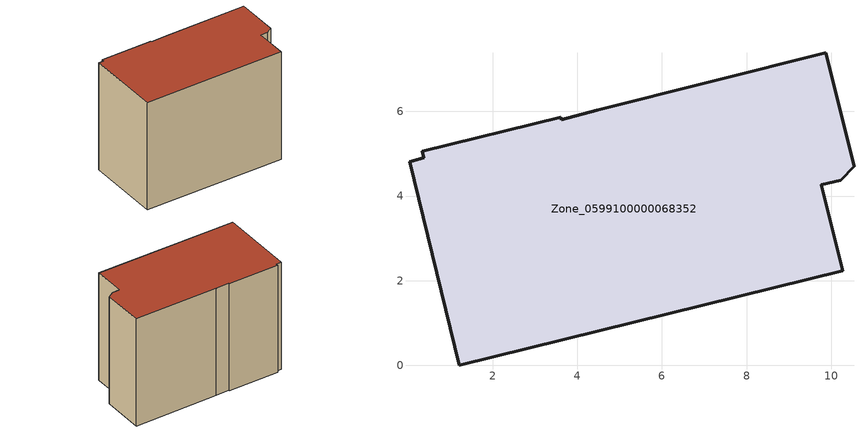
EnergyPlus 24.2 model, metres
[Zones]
Zone_0599100000068352
 floor ground (C_G): 4.46,6.03 9.87,7.39 10.53,4.7 10.22,4.38 9.76,4.27 10.26,2.23 1.22,0 0.04,4.81 0.37,4.9 0.34,5.05 3.61,5.86 3.63,5.8 z0
 wall outside (C_F): 0.04,4.81 1.22,0 10.26,2.23 9.76,4.27 10.22,4.38 10.53,4.7 9.87,7.39 4.46,6.03 3.63,5.8 3.61,5.86 0.34,5.05 0.37,4.9 0.04,4.81 z0:7.45
 roof outside (C_R): 9.87,7.39 4.46,6.03 3.63,5.8 3.61,5.86 0.34,5.05 0.37,4.9 0.04,4.81 1.22,0 10.26,2.23 9.76,4.27 10.22,4.38 10.53,4.7 z7.45
[BUILDING]
Pand.0599100000068352: North Axis=0; Terrain=City; Loads Convergence Tolerance Value=0.04; Temperature Convergence Tolerance Value=0.4; Solar Distribution=FullExterior; Maximum Number of Warmup Days=25; Minimum Number of Warmup Days=1
[Site:Location]
Rotterdam.The.Hague.AP_ZH_NLD Design_Conditions: Latitude=51.96; Longitude=4.45; Time Zone=1; Elevation=-4.5
[SITE:GROUNDTEMPERATURE:BUILDINGSURFACE]
18, 18, 18, 18, 18, 18, 18, 18, 18, 18, 18, 18
[MATERIAL] Thermal Absorptance=0.9; Solar Absorptance=0.7; Visible Absorptance=0.7
Name | Roughness | Thickness | Conductivity | Density | Specific Heat
G.TC.1946 | MediumSmooth | 0.15 | 1 | 540 | 1210
F.TC.1946 | Rough | 0.3 | 0.857143 | 1920 | 840
R.TC.1946 | MediumRough | 0.2 | 0.909091 | 1500 | 1000
[CONSTRUCTION]
C_G: G.TC.1946
C_F: F.TC.1946
C_R: R.TC.1946
[ZONE]
Zone_0599100000068352: Type=1; Multiplier=1; Ceiling Height=Autocalculate; Volume=Autocalculate; Floor Area=autocalculate; Part of Total Floor Area=Yes
[ZONEINFILTRATION:DESIGNFLOWRATE]
Infil_Zone_0599100000068352: Zone or ZoneList or Space or SpaceList=Zone_0599100000068352; Schedule=AlwaysOn; Design Flow Rate Calculation Method=Flow/Area; Flow Rate per Floor Area=0.003; Constant Term Coefficient=1; Temperature Term Coefficient=0; Velocity Term Coefficient=0; Velocity Squared Term Coefficient=0
[HVACTEMPLATE:ZONE:IDEALLOADSAIRSYSTEM]
Zone_0599100000068352: Maximum Heating Supply Air Temperature=50; Minimum Cooling Supply Air Temperature=13; Maximum Heating Supply Air Humidity Ratio=0.0156; Minimum Cooling Supply Air Humidity Ratio=0.0077; Heating Limit=NoLimit; Cooling Limit=NoLimit; Dehumidification Control Type=ConstantSensibleHeatRatio; Cooling Sensible Heat Ratio=0.7; Dehumidification Setpoint=60; Humidification Control Type=None; Humidification Setpoint=30; Outdoor Air Method=None; Outdoor Air Flow Rate per Person=0.00944; Outdoor Air Flow Rate per Zone Floor Area=0; Outdoor Air Flow Rate per Zone=0; Demand Controlled Ventilation Type=None; Outdoor Air Economizer Type=NoEconomizer; Heat Recovery Type=None; Sensible Heat Recovery Effectiveness=0.7; Latent Heat Recovery Effectiveness=0.65
[ZONECONTROL:THERMOSTAT]
ThermostatControl_Zone_0599100000068352: Zone or ZoneList=Zone_0599100000068352; Control Type Schedule=DualSetpointControlType; Control 1=Thermostat_Zone_0599100000068352; Temperature Difference Between Cutout And Setpoint=0
[THERMOSTATSETPOINT:DUALSETPOINT]
Thermostat_Zone_0599100000068352: Heating Setpoint Temperature Schedule=HeatingSetpoint_Zone_0599100000068352; Cooling Setpoint Temperature Schedule=CoolingSetpoint_Zone_0599100000068352
[SCHEDULE:COMPACT]
HeatingSetpoint_Zone_0599100000068352: Through: 12/31, For: AllDays, Until: 24:00, 21
CoolingSetpoint_Zone_0599100000068352: Through: 12/31, For: AllDays, Until: 24:00, 24
DualSetpointControlType: Through: 12/31, For: AllDays, Until: 24:00, 4
AlwaysOn: Through: 12/31, For: AllDays, Until: 24:00, 1
